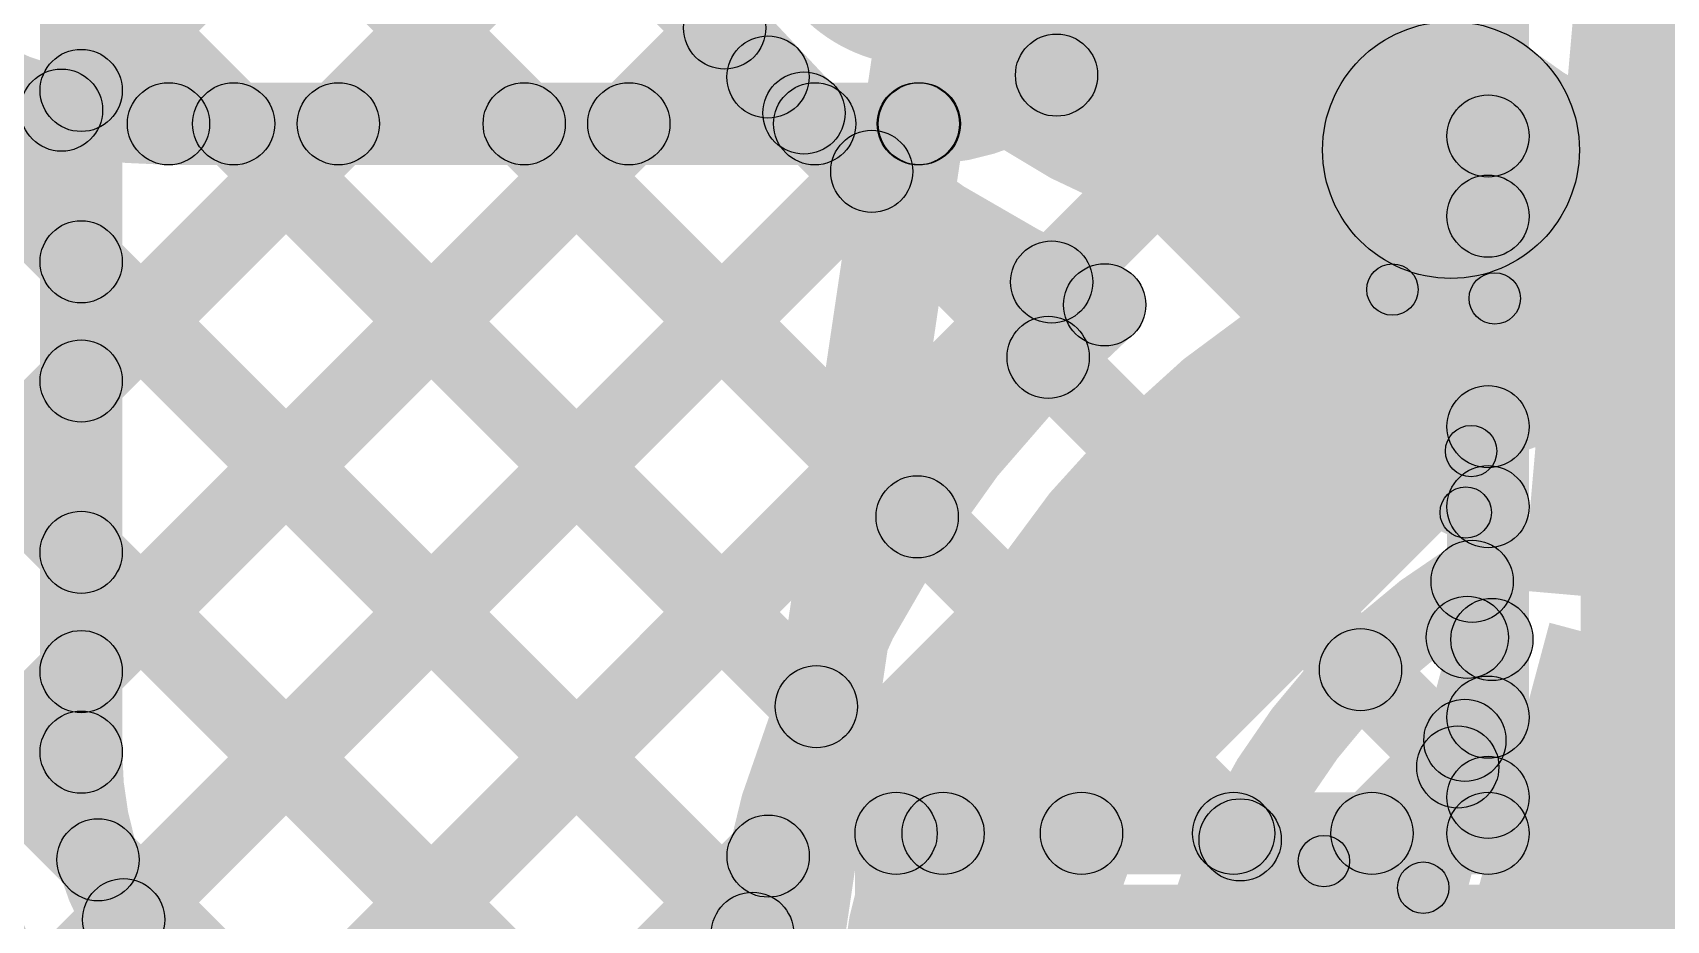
# Model space of a CAD drawing. Header units: millimetres. Extents: x -2.17 to 2.17, y -2.17 to 2.17.
# Drawn here: x 1.2088 to 1.3678, y -0.2466 to -0.1602 of the extents above; entities that cross this region are included whole.
import ezdxf

# ---------------------------------------------------------------- set-up
doc = ezdxf.new("R2010")
doc.units = ezdxf.units.MM
doc.header["$MEASUREMENT"] = 0
for name, color, linetype in [('BottomLayer', 5, 'Continuous'), ('BottomOverlay', 54, 'Continuous'), ('BottomSolder', 6, 'Continuous'), ('Mechanical2', 216, 'Continuous'), ('TopLayer', 1, 'Continuous'), ('TopOverlay', 2, 'Continuous'), ('TopPaste', 8, 'Continuous'), ('TopSolder', 216, 'Continuous')]:
    doc.layers.add(name, color=color, linetype=linetype)

# ---------------------------------------------------------------- blocks, each defined once
blk = doc.blocks.new('YS_SBZ9032C03R16_B_30')
at = {"layer": 'BottomSolder'}
blk.add_hatch(color=6, dxfattribs=at).paths.add_polyline_path([(-0.2165984, 0.03943305), (-0.0983622, 0.03943305), (-0.0983622, -0.03943305), (-0.2165984, -0.03943305)])
blk.add_hatch(color=6, dxfattribs=at).paths.add_polyline_path([(-0.2165984, 0.03943305), (-0.0983622, 0.03943305), (-0.0983622, -0.03943305), (-0.2165984, -0.03943305)])
blk.add_hatch(color=6, dxfattribs=at).paths.add_polyline_path([(-0.2165984, 0.03943305), (-0.0983622, 0.03943305), (-0.0983622, -0.03943305), (-0.2165984, -0.03943305)])
at = {"layer": 'BottomOverlay', "const_width": 0.005}
blk.add_lwpolyline([(0.174343, -0.0442776, -0.7770826321552268), (-0.174266, -0.0445797)], format="xyb", dxfattribs=at)
blk = doc.blocks.new('WS2812B_M____194')
at = {"layer": 'TopLayer'}
blk.add_hatch(color=1, dxfattribs=at).paths.add_polyline_path([(0.03503945, 0.05078745), (0.09409455, 0.05078745), (0.09409455, 0.01141735), (0.03503945, 0.01141735)])
at = {"layer": 'TopOverlay'}
for points in [[(-0.07, 0.0675), (-0.07, 0.0725), (0.07, 0.0725), (0.07, 0.0675)], [(0.067500000000125, 0.069999975), (0.07249999999987501, 0.070000025), (0.072500099999875, 0.060000025), (0.06750010000012499, 0.059999975)]]:
    blk.add_hatch(color=2, dxfattribs=at).paths.add_polyline_path(points)
h = blk.add_hatch(color=2, dxfattribs=at)
edge = h.paths.add_edge_path()
edge.add_arc((0.07, 0.07), 0.0025, 0, 360)
h = blk.add_hatch(color=2, dxfattribs=at)
edge = h.paths.add_edge_path()
edge.add_arc((0.07, 0.07), 0.0025, 0, 360)
h = blk.add_hatch(color=2, dxfattribs=at)
edge = h.paths.add_edge_path()
edge.add_arc((0.0700001, 0.06), 0.0025, 0, 360)
at = {"layer": 'TopPaste'}
blk.add_hatch(color=8, dxfattribs=at).paths.add_polyline_path([(0.03503945, 0.05078745), (0.09409455, 0.05078745), (0.09409455, 0.01141735), (0.03503945, 0.01141735)])
at = {"layer": 'TopSolder'}
blk.add_hatch(color=216, dxfattribs=at).paths.add_polyline_path([(0.03103945, 0.05478745), (0.09809455, 0.05478745), (0.09809455, 0.00741735), (0.03103945, 0.00741735)])
at = {"layer": 'TopOverlay'}
for centre in [(0.07, 0.07), (0.07, 0.07), (0.0700001, 0.06)]:
    blk.add_circle(centre, 0.0025, dxfattribs=at)
blk = doc.blocks.new('WS2812B_M____195')
at = {"layer": 'TopLayer'}
blk.add_hatch(color=1, dxfattribs=at).paths.add_polyline_path([(-0.09409445, 0.05078745), (-0.03503935, 0.05078745), (-0.03503935, 0.01141735), (-0.09409445, 0.01141735)])
at = {"layer": 'TopOverlay'}
h = blk.add_hatch(color=2, dxfattribs=at)
edge = h.paths.add_edge_path()
edge.add_arc((-0.07, 0.0700003), 0.0025, 0, 360)
h = blk.add_hatch(color=2, dxfattribs=at)
edge = h.paths.add_edge_path()
edge.add_arc((-0.07, 0.0700003), 0.0025, 0, 360)
for points in [[(-0.07000000535713137, 0.06750030000000574), (-0.06999999464286863, 0.07250029999999426), (0.07000030535713138, 0.07249999999999426), (0.07000029464286862, 0.06750000000000574)], [(-0.0725, 0.0700003), (-0.0675, 0.0700003), (-0.0675, 0.0600001), (-0.0725, 0.0600001)]]:
    blk.add_hatch(color=2, dxfattribs=at).paths.add_polyline_path(points)
h = blk.add_hatch(color=2, dxfattribs=at)
edge = h.paths.add_edge_path()
edge.add_arc((-0.091, 0.0609999), 0.0025, 0, 360)
h = blk.add_hatch(color=2, dxfattribs=at)
edge = h.paths.add_edge_path()
edge.add_arc((-0.085, 0.0609999), 0.0025, 0, 360)
h = blk.add_hatch(color=2, dxfattribs=at)
edge = h.paths.add_edge_path()
edge.add_arc((-0.07, 0.0600001), 0.0025, 0, 360)
at = {"layer": 'TopPaste'}
blk.add_hatch(color=8, dxfattribs=at).paths.add_polyline_path([(-0.09409445, 0.05078745), (-0.03503935, 0.05078745), (-0.03503935, 0.01141735), (-0.09409445, 0.01141735)])
at = {"layer": 'TopSolder'}
blk.add_hatch(color=216, dxfattribs=at).paths.add_polyline_path([(-0.09809445, 0.05478745), (-0.03103935, 0.05478745), (-0.03103935, 0.00741735), (-0.09809445, 0.00741735)])
at = {"layer": 'TopOverlay', "const_width": 0.005}
blk.add_lwpolyline([(-0.085, 0.0609999, 1), (-0.091, 0.0609999, 1)], format="xyb", close=True, dxfattribs=at)
at = {"layer": 'TopOverlay'}
for centre in [(-0.07, 0.0700003), (-0.07, 0.0700003), (-0.091, 0.0609999), (-0.085, 0.0609999), (-0.07, 0.0600001)]:
    blk.add_circle(centre, 0.0025, dxfattribs=at)

msp = doc.modelspace()

# ---------------------------------------------------------------- hatches: boundary and pattern name
at = {"layer": 'BottomLayer'}
for points in [[(1.3694803, -0.2866105), (1.3594803, -0.2866105), (1.3594803, -0.1047508), (1.3694803, -0.1047508)], [(1.3544803, -0.2381774), (1.3464803, -0.2381774), (1.3464803, -0.1050081), (1.3544803, -0.1050081)], [(0.8214662271247462, -0.6766915271247461), (0.8158093728752539, -0.6710346728752539), (1.347651872875254, -0.1391921728752538), (1.353308727124746, -0.1448490271247462)], [(1.171776472875254, -0.1464772271247462), (1.177433327124746, -0.1408203728752538), (1.295670927124746, -0.2590579728752538), (1.290014072875254, -0.2647148271247462)], [(1.313327272875254, -0.1466065271247462), (1.318984127124746, -0.1409496728752538), (1.353308727124746, -0.1752742728752538), (1.347651872875254, -0.1809311271247462)], [(1.305636672875254, -0.1672002271247462), (1.311293527124746, -0.1615433728752538), (1.353308727124746, -0.2035585728752538), (1.347651872875254, -0.2092154271247462)], [(1.177433327124746, -0.2075872271247462), (1.171776472875254, -0.2019303728752538), (1.208753672875254, -0.1649531728752538), (1.214410527124746, -0.1706100271247462)], [(1.222, -0.1731105), (1.222, -0.1651105), (1.295, -0.1651105), (1.295, -0.1731105)], [(0.8048676271247461, -0.6650058271247461), (0.7992107728752539, -0.6593489728752538), (1.292277972875254, -0.1662817728752538), (1.297934827124746, -0.1719386271247462)], [(1.177433327124746, -0.2358715271247462), (1.171776472875254, -0.2302146728752538), (1.235709072875254, -0.1662820728752538), (1.241365927124746, -0.1719389271247462)], [(1.177433327124746, -0.2641558271247462), (1.171776472875254, -0.2584989728752538), (1.263993372875254, -0.1662820728752538), (1.269650227124746, -0.1719389271247462)], [(1.225522472875254, -0.1719389271247462), (1.231179327124746, -0.1662820728752538), (1.300246227124746, -0.2353489728752538), (1.294589372875254, -0.2410058271247462)], [(1.253806772875254, -0.1719389271247462), (1.259463627124746, -0.1662820728752538), (1.328530527124746, -0.2353489728752538), (1.322873672875254, -0.2410058271247462)], [(1.282091072875254, -0.1719389271247462), (1.287747927124746, -0.1662820728752538), (1.353308727124746, -0.2318428728752538), (1.347651872875254, -0.2374997271247462)], [(0.8214662271247462, -0.7049758271247462), (0.8158093728752539, -0.6993189728752539), (1.347651872875254, -0.1674764728752538), (1.353308727124746, -0.1731333271247462)], [(1.171776472875254, -0.1747615271247462), (1.177433327124746, -0.1691046728752538), (1.295670927124746, -0.2873422728752538), (1.290014072875254, -0.2929991271247462)], [(1.313720527124746, -0.2410058271247462), (1.308063672875254, -0.2353489728752538), (1.347651872875254, -0.1957607728752538), (1.353308727124746, -0.2014176271247462)], [(1.171776472875254, -0.2030458271247462), (1.177433327124746, -0.1973889728752538), (1.295670927124746, -0.3156265728752538), (1.290014072875254, -0.3212834271247462)], [(1.342004827124746, -0.2410058271247462), (1.336347972875254, -0.2353489728752538), (1.347651872875254, -0.2240450728752538), (1.353308727124746, -0.2297019271247462)], [(1.2928425, -0.2421774), (1.2928425, -0.2341774), (1.3504803, -0.2341774), (1.3504803, -0.2421774)], [(1.2928425, -0.2421774), (1.2928425, -0.2341774), (1.3504803, -0.2341774), (1.3504803, -0.2421774)], [(1.2928425, -0.2421774), (1.2928425, -0.2341774), (1.3504803, -0.2341774), (1.3504803, -0.2421774)], [(1.2968425, -0.3270436), (1.2888425, -0.3270436), (1.2888425, -0.2381774), (1.2968425, -0.2381774)], [(1.2968425, -0.3270436), (1.2888425, -0.3270436), (1.2888425, -0.2381774), (1.2968425, -0.2381774)], [(1.2968425, -0.3270436), (1.2888425, -0.3270436), (1.2888425, -0.2381774), (1.2968425, -0.2381774)]]:
    msp.add_hatch(color=5, dxfattribs=at).paths.add_polyline_path(points)
h = msp.add_hatch(color=5, dxfattribs=at)
edge = h.paths.add_edge_path()
edge.add_arc((1.3084651, -0.1643718), 0.004, 0, 360)
h = msp.add_hatch(color=5, dxfattribs=at)
edge = h.paths.add_edge_path()
edge.add_arc((1.2115821, -0.1677816), 0.004, 0, 360)
h = msp.add_hatch(color=5, dxfattribs=at)
edge = h.paths.add_edge_path()
edge.add_arc((1.222, -0.1691105), 0.004, 0, 360)
h = msp.add_hatch(color=5, dxfattribs=at)
edge = h.paths.add_edge_path()
edge.add_arc((1.222, -0.1691105), 0.004, 0, 360)
h = msp.add_hatch(color=5, dxfattribs=at)
edge = h.paths.add_edge_path()
edge.add_arc((1.2283509, -0.1691105), 0.004, 0, 360)
h = msp.add_hatch(color=5, dxfattribs=at)
edge = h.paths.add_edge_path()
edge.add_arc((1.2385375, -0.1691105), 0.004, 0, 360)
h = msp.add_hatch(color=5, dxfattribs=at)
edge = h.paths.add_edge_path()
edge.add_arc((1.2566352, -0.1691105), 0.004, 0, 360)
h = msp.add_hatch(color=5, dxfattribs=at)
edge = h.paths.add_edge_path()
edge.add_arc((1.2668218, -0.1691105), 0.004, 0, 360)
h = msp.add_hatch(color=5, dxfattribs=at)
edge = h.paths.add_edge_path()
edge.add_arc((1.2849195, -0.1691105), 0.004, 0, 360)
h = msp.add_hatch(color=5, dxfattribs=at)
edge = h.paths.add_edge_path()
edge.add_arc((1.295, -0.1691105), 0.004, 0, 360)
h = msp.add_hatch(color=5, dxfattribs=at)
edge = h.paths.add_edge_path()
edge.add_arc((1.295, -0.1691105), 0.004, 0, 360)
h = msp.add_hatch(color=5, dxfattribs=at)
edge = h.paths.add_edge_path()
edge.add_arc((1.2951064, -0.1691102), 0.004, 0, 360)
h = msp.add_hatch(color=5, dxfattribs=at)
edge = h.paths.add_edge_path()
edge.add_arc((1.3504803, -0.1703049), 0.004, 0, 360)
h = msp.add_hatch(color=5, dxfattribs=at)
edge = h.paths.add_edge_path()
edge.add_arc((1.3504803, -0.1781027), 0.004, 0, 360)
h = msp.add_hatch(color=5, dxfattribs=at)
edge = h.paths.add_edge_path()
edge.add_arc((1.3504803, -0.1985892), 0.004, 0, 360)
h = msp.add_hatch(color=5, dxfattribs=at)
edge = h.paths.add_edge_path()
edge.add_arc((1.3504803, -0.206387), 0.004, 0, 360)
h = msp.add_hatch(color=5, dxfattribs=at)
edge = h.paths.add_edge_path()
edge.add_arc((1.3504803, -0.2268735), 0.004, 0, 360)
h = msp.add_hatch(color=5, dxfattribs=at)
edge = h.paths.add_edge_path()
edge.add_arc((1.3504803, -0.2346713), 0.004, 0, 360)
h = msp.add_hatch(color=5, dxfattribs=at)
edge = h.paths.add_edge_path()
edge.add_arc((1.2928425, -0.2381774), 0.004, 0, 360)
h = msp.add_hatch(color=5, dxfattribs=at)
edge = h.paths.add_edge_path()
edge.add_arc((1.2928425, -0.2381774), 0.004, 0, 360)
h = msp.add_hatch(color=5, dxfattribs=at)
edge = h.paths.add_edge_path()
edge.add_arc((1.2928425, -0.2381774), 0.004, 0, 360)
h = msp.add_hatch(color=5, dxfattribs=at)
edge = h.paths.add_edge_path()
edge.add_arc((1.2928425, -0.2381774), 0.004, 0, 360)
h = msp.add_hatch(color=5, dxfattribs=at)
edge = h.paths.add_edge_path()
edge.add_arc((1.2928425, -0.2381774), 0.004, 0, 360)
h = msp.add_hatch(color=5, dxfattribs=at)
edge = h.paths.add_edge_path()
edge.add_arc((1.2928425, -0.2381774), 0.004, 0, 360)
h = msp.add_hatch(color=5, dxfattribs=at)
edge = h.paths.add_edge_path()
edge.add_arc((1.2974178, -0.2381774), 0.004, 0, 360)
h = msp.add_hatch(color=5, dxfattribs=at)
edge = h.paths.add_edge_path()
edge.add_arc((1.3108921, -0.2381774), 0.004, 0, 360)
h = msp.add_hatch(color=5, dxfattribs=at)
edge = h.paths.add_edge_path()
edge.add_arc((1.3257021, -0.2381774), 0.004, 0, 360)
h = msp.add_hatch(color=5, dxfattribs=at)
edge = h.paths.add_edge_path()
edge.add_arc((1.3391764, -0.2381774), 0.004, 0, 360)
h = msp.add_hatch(color=5, dxfattribs=at)
edge = h.paths.add_edge_path()
edge.add_arc((1.3504803, -0.2381774), 0.004, 0, 360)
h = msp.add_hatch(color=5, dxfattribs=at)
edge = h.paths.add_edge_path()
edge.add_arc((1.3504803, -0.2381774), 0.004, 0, 360)
h = msp.add_hatch(color=5, dxfattribs=at)
edge = h.paths.add_edge_path()
edge.add_arc((1.3504803, -0.2381774), 0.004, 0, 360)
h = msp.add_hatch(color=5, dxfattribs=at)
edge = h.paths.add_edge_path()
edge.add_arc((1.3504803, -0.2381774), 0.004, 0, 360)
at = {"layer": 'BottomSolder'}
h = msp.add_hatch(color=6, dxfattribs=at)
edge = h.paths.add_edge_path()
edge.add_arc((1.295, -0.1476105), 0.015811, 0, 360)
at = {"layer": 'TopLayer'}
for points in [[(1.222457872875254, -0.1123055271247462), (1.228114727124746, -0.1066486728752538), (1.283193927124746, -0.1617278728752538), (1.277537072875254, -0.1673847271247462)], [(1.216328427124746, -0.1686921271247462), (1.210671572875254, -0.1630352728752538), (1.254707972875254, -0.1189988728752538), (1.260364827124746, -0.1246557271247462)], [(1.213335672875254, -0.1314676271247462), (1.218992527124746, -0.1258107728752538), (1.297721527124746, -0.2045397728752538), (1.292064672875254, -0.2101966271247462)], [(1.216328427124746, -0.1969764271247462), (1.210671572875254, -0.1913195728752538), (1.262169972875254, -0.1398211728752538), (1.267826827124746, -0.1454780271247462)], [(1.2175, -0.2302736), (1.2095, -0.2302736), (1.2095, -0.147272), (1.2175, -0.147272)], [(1.210671572875254, -0.1570878271247462), (1.216328427124746, -0.1514309728752538), (1.287911427124746, -0.2230139728752538), (1.282254572875254, -0.2286708271247462)], [(1.216328427124746, -0.2252607271247462), (1.210671572875254, -0.2196038728752538), (1.273320772875254, -0.1569546728752538), (1.278977627124746, -0.1626115271247462)], [(1.281046772875254, -0.1708944271247462), (1.286703627124746, -0.1652375728752538), (1.310478927124746, -0.1890128728752538), (1.304822072875254, -0.1946697271247462)], [(1.220457927124746, -0.2494155271247462), (1.214801072875254, -0.2437586728752538), (1.287643372875254, -0.1709163728752538), (1.293300227124746, -0.1765732271247462)], [(1.210671572875254, -0.1853721271247462), (1.216328427124746, -0.1797152728752538), (1.281693027124746, -0.2450798728752538), (1.276036172875254, -0.2507367271247462)], [(1.236785027124746, -0.2613727271247462), (1.231128172875254, -0.2557158728752538), (1.305165972875254, -0.1816780728752538), (1.310822827124746, -0.1873349271247462)], [(1.210671572875254, -0.2136564271247462), (1.216328427124746, -0.2079995728752538), (1.274022427124746, -0.2656935728752538), (1.268365572875254, -0.2713504271247462)], [(1.352439578121093, -0.2194505306435997), (1.344470021878907, -0.2187532693564003), (1.344947221878907, -0.2132989693564003), (1.352916778121093, -0.2139962306435997)], [(1.336852902472586, -0.2870195792875999), (1.329125497527414, -0.2849490207124001), (1.346990397527414, -0.2182765207124001), (1.354717802472586, -0.2203470792875999)], [(1.335227672875254, -0.2250753271247462), (1.340884527124746, -0.2194184728752538), (1.350357727124746, -0.2288916728752538), (1.344700872875254, -0.2345485271247462)], [(1.323911827124746, -0.2590988271247462), (1.318254972875254, -0.2534419728752538), (1.345394672875254, -0.2263022728752538), (1.351051527124746, -0.2319591271247462)], [(1.323511372875254, -0.2416433271247462), (1.329168227124746, -0.2359864728752538), (1.344380527124746, -0.2511987728752538), (1.338723672875254, -0.2568556271247462)], [(1.212312172875254, -0.2435813271247462), (1.217969027124746, -0.2379244728752538), (1.235385327124746, -0.2553407728752538), (1.229728472875254, -0.2609976271247462)], [(1.259092127124746, -0.2673499271247462), (1.253435272875254, -0.2616930728752538), (1.277561572875254, -0.2375667728752538), (1.283218427124746, -0.2432236271247462)]]:
    msp.add_hatch(color=1, dxfattribs=at).paths.add_polyline_path(points)
h = msp.add_hatch(color=1, dxfattribs=at)
edge = h.paths.add_edge_path()
edge.add_arc((1.2761492, -0.1597831), 0.004, 0, 360)
h = msp.add_hatch(color=1, dxfattribs=at)
edge = h.paths.add_edge_path()
edge.add_arc((1.2803655, -0.1645563), 0.004, 0, 360)
h = msp.add_hatch(color=1, dxfattribs=at)
edge = h.paths.add_edge_path()
edge.add_arc((1.3468701, -0.171665), 0.0125, 0, 360)
h = msp.add_hatch(color=1, dxfattribs=at)
edge = h.paths.add_edge_path()
edge.add_arc((1.3468702, -0.171665), 0.0125, 0, 360)
h = msp.add_hatch(color=1, dxfattribs=at)
edge = h.paths.add_edge_path()
edge.add_arc((1.3468702, -0.171665), 0.0125, 0, 360)
h = msp.add_hatch(color=1, dxfattribs=at)
edge = h.paths.add_edge_path()
edge.add_arc((1.2135, -0.1658637), 0.004, 0, 360)
h = msp.add_hatch(color=1, dxfattribs=at)
edge = h.paths.add_edge_path()
edge.add_arc((1.2838752, -0.168066), 0.004, 0, 360)
h = msp.add_hatch(color=1, dxfattribs=at)
edge = h.paths.add_edge_path()
edge.add_arc((1.2904718, -0.1737448), 0.004, 0, 360)
h = msp.add_hatch(color=1, dxfattribs=at)
edge = h.paths.add_edge_path()
edge.add_arc((1.2135, -0.1825437), 0.004, 0, 360)
h = msp.add_hatch(color=1, dxfattribs=at)
edge = h.paths.add_edge_path()
edge.add_arc((1.3079944, -0.1845065), 0.004, 0, 360)
h = msp.add_hatch(color=1, dxfattribs=at)
edge = h.paths.add_edge_path()
edge.add_arc((1.3131487, -0.1867323), 0.004, 0, 360)
h = msp.add_hatch(color=1, dxfattribs=at)
edge = h.paths.add_edge_path()
edge.add_arc((1.3131487, -0.1867324), 0.004, 0, 360)
h = msp.add_hatch(color=1, dxfattribs=at)
edge = h.paths.add_edge_path()
edge.add_arc((1.3076505, -0.1918413), 0.004, 0, 360)
h = msp.add_hatch(color=1, dxfattribs=at)
edge = h.paths.add_edge_path()
edge.add_arc((1.2135, -0.194148), 0.004, 0, 360)
h = msp.add_hatch(color=1, dxfattribs=at)
edge = h.paths.add_edge_path()
edge.add_arc((1.2948931, -0.2073682), 0.004, 0, 360)
h = msp.add_hatch(color=1, dxfattribs=at)
edge = h.paths.add_edge_path()
edge.add_arc((1.2135, -0.210828), 0.004, 0, 360)
h = msp.add_hatch(color=1, dxfattribs=at)
edge = h.paths.add_edge_path()
edge.add_arc((1.348932, -0.2136476), 0.004, 0, 360)
h = msp.add_hatch(color=1, dxfattribs=at)
edge = h.paths.add_edge_path()
edge.add_arc((1.348932, -0.2136476), 0.004, 0, 360)
h = msp.add_hatch(color=1, dxfattribs=at)
edge = h.paths.add_edge_path()
edge.add_arc((1.3484548, -0.2191019), 0.004, 0, 360)
h = msp.add_hatch(color=1, dxfattribs=at)
edge = h.paths.add_edge_path()
edge.add_arc((1.3508541, -0.2193118), 0.004, 0, 360)
h = msp.add_hatch(color=1, dxfattribs=at)
edge = h.paths.add_edge_path()
edge.add_arc((1.2135, -0.2224323), 0.004, 0, 360)
h = msp.add_hatch(color=1, dxfattribs=at)
edge = h.paths.add_edge_path()
edge.add_arc((1.3380561, -0.2222469), 0.004, 0, 360)
h = msp.add_hatch(color=1, dxfattribs=at)
edge = h.paths.add_edge_path()
edge.add_arc((1.285083, -0.2258424), 0.004, 0, 360)
h = msp.add_hatch(color=1, dxfattribs=at)
edge = h.paths.add_edge_path()
edge.add_arc((1.3482231, -0.2291307), 0.004, 0, 360)
h = msp.add_hatch(color=1, dxfattribs=at)
edge = h.paths.add_edge_path()
edge.add_arc((1.2135, -0.2302736), 0.004, 0, 360)
h = msp.add_hatch(color=1, dxfattribs=at)
edge = h.paths.add_edge_path()
edge.add_arc((1.2135, -0.2302736), 0.004, 0, 360)
h = msp.add_hatch(color=1, dxfattribs=at)
edge = h.paths.add_edge_path()
edge.add_arc((1.3475293, -0.2317201), 0.004, 0, 360)
h = msp.add_hatch(color=1, dxfattribs=at)
edge = h.paths.add_edge_path()
edge.add_arc((1.3263398, -0.2388149), 0.004, 0, 360)
h = msp.add_hatch(color=1, dxfattribs=at)
edge = h.paths.add_edge_path()
edge.add_arc((1.2151406, -0.2407529), 0.004, 0, 360)
h = msp.add_hatch(color=1, dxfattribs=at)
edge = h.paths.add_edge_path()
edge.add_arc((1.28039, -0.2403952), 0.004, 0, 360)
h = msp.add_hatch(color=1, dxfattribs=at)
edge = h.paths.add_edge_path()
edge.add_arc((1.2176295, -0.2465871), 0.004, 0, 360)
h = msp.add_hatch(color=1, dxfattribs=at)
edge = h.paths.add_edge_path()
edge.add_arc((1.2788646, -0.2479083), 0.004, 0, 360)

# ---------------------------------------------------------------- linework, layer by layer
at = {"layer": 'BottomLayer', "const_width": 0.008}
for points in [[(1.222, -0.1691105, -0.4142135623730951), (1.1805, -0.1276105)], [(1.3165, -0.1476105, -0.4142135623730951), (1.295, -0.1691105)]]:
    msp.add_lwpolyline(points, format="xyb", dxfattribs=at)
at = {"layer": 'BottomLayer'}
for centre in [(1.3084651, -0.1643718), (1.2115821, -0.1677816), (1.222, -0.1691105), (1.222, -0.1691105), (1.2283509, -0.1691105), (1.2385375, -0.1691105), (1.2566352, -0.1691105), (1.2668218, -0.1691105), (1.2849195, -0.1691105), (1.295, -0.1691105), (1.295, -0.1691105), (1.2951064, -0.1691102), (1.3504803, -0.1703049), (1.3504803, -0.1781027), (1.3504803, -0.1985892), (1.3504803, -0.206387), (1.3504803, -0.2268735), (1.3504803, -0.2346713), (1.2928425, -0.2381774), (1.2928425, -0.2381774), (1.2928425, -0.2381774), (1.2928425, -0.2381774), (1.2928425, -0.2381774), (1.2928425, -0.2381774), (1.2974178, -0.2381774), (1.3108921, -0.2381774), (1.3257021, -0.2381774), (1.3391764, -0.2381774), (1.3504803, -0.2381774), (1.3504803, -0.2381774), (1.3504803, -0.2381774), (1.3504803, -0.2381774)]:
    msp.add_circle(centre, 0.004, dxfattribs=at)
at = {"layer": 'Mechanical2', "const_width": 0.01}
for points in [[(2.1653543, 0.001, 1), (-2.1653543, 0.001, 1)], [(2.081354, -0.01, 1), (-2.049354, -0.01, 1)], [(1.8405512, 0.001, 1), (-1.8405512, 0.001, 1)], [(1.6437008, 0.001, 1), (-1.6437008, 0.001, 1)], [(1.503937, 0, 1), (-1.503937, 0, 1)], [(1.3070866, 0.001, 1), (-1.3070866, 0.001, 1)]]:
    msp.add_lwpolyline(points, format="xyb", close=True, dxfattribs=at)
at = {"layer": 'TopLayer'}
for points, const_width in [([(1.3468701, -0.171665, -0.4142135623730951), (1.2767665, -0.1015614)], 0.025), ([(1.3131487, -0.1867323, -0.275516814375995), (1.255908, -0.1123838)], 0.008), ([(1.3468702, -0.171665, -0.2306626420156221), (1.326, -0.1288324)], 0.025), ([(1.3803886, -0.183221, -0.1675432372138156), (1.3468702, -0.171665)], 0.025), ([(1.299, -0.2646096, -0.4142135623730951), (1.3803886, -0.183221)], 0.025), ([(1.2775, -0.2646096, -0.2180005190887786), (1.3131487, -0.1867324)], 0.008), ([(1.3205, -0.2646096, -0.2600834874807521), (1.348932, -0.2136476)], 0.008), ([(1.2118923, -0.2729797, -0.2214743286315014), (1.192, -0.2302736)], 0.025), ([(1.2257261, -0.2565213, -0.2214741604682815), (1.2135, -0.2302736)], 0.008)]:
    msp.add_lwpolyline(points, format="xyb", dxfattribs=dict(at, const_width=const_width))
for centre, radius in [((1.2761492, -0.1597831), 0.004), ((1.2803655, -0.1645563), 0.004), ((1.3468701, -0.171665), 0.0125), ((1.3468702, -0.171665), 0.0125), ((1.3468702, -0.171665), 0.0125), ((1.2135, -0.1658637), 0.004), ((1.2838752, -0.168066), 0.004), ((1.2904718, -0.1737448), 0.004), ((1.2135, -0.1825437), 0.004), ((1.3079944, -0.1845065), 0.004), ((1.3131487, -0.1867323), 0.004), ((1.3131487, -0.1867324), 0.004), ((1.3076505, -0.1918413), 0.004), ((1.2135, -0.194148), 0.004), ((1.2948931, -0.2073682), 0.004), ((1.2135, -0.210828), 0.004), ((1.348932, -0.2136476), 0.004), ((1.348932, -0.2136476), 0.004), ((1.3484548, -0.2191019), 0.004), ((1.3508541, -0.2193118), 0.004), ((1.2135, -0.2224323), 0.004), ((1.3380561, -0.2222469), 0.004), ((1.285083, -0.2258424), 0.004), ((1.3482231, -0.2291307), 0.004), ((1.2135, -0.2302736), 0.004), ((1.2135, -0.2302736), 0.004), ((1.3475293, -0.2317201), 0.004), ((1.3263398, -0.2388149), 0.004), ((1.2151406, -0.2407529), 0.004), ((1.28039, -0.2403952), 0.004), ((1.2176295, -0.2465871), 0.004), ((1.2788646, -0.2479083), 0.004)]:
    msp.add_circle(centre, radius, dxfattribs=at)

# ---------------------------------------------------------------- block references
for name, p, rotation in [('WS2812B_M____195', (1.417, -0.1216105), 85), ('YS_SBZ9032C03R16_B_30', (1.1994803, -0.2826105), 180), ('WS2812B_M____194', (1.384, -0.3266105), 75.00000000000001)]:
    msp.add_blockref(name, p, dxfattribs=dict(rotation=rotation))

doc.saveas('drawing.dxf')
